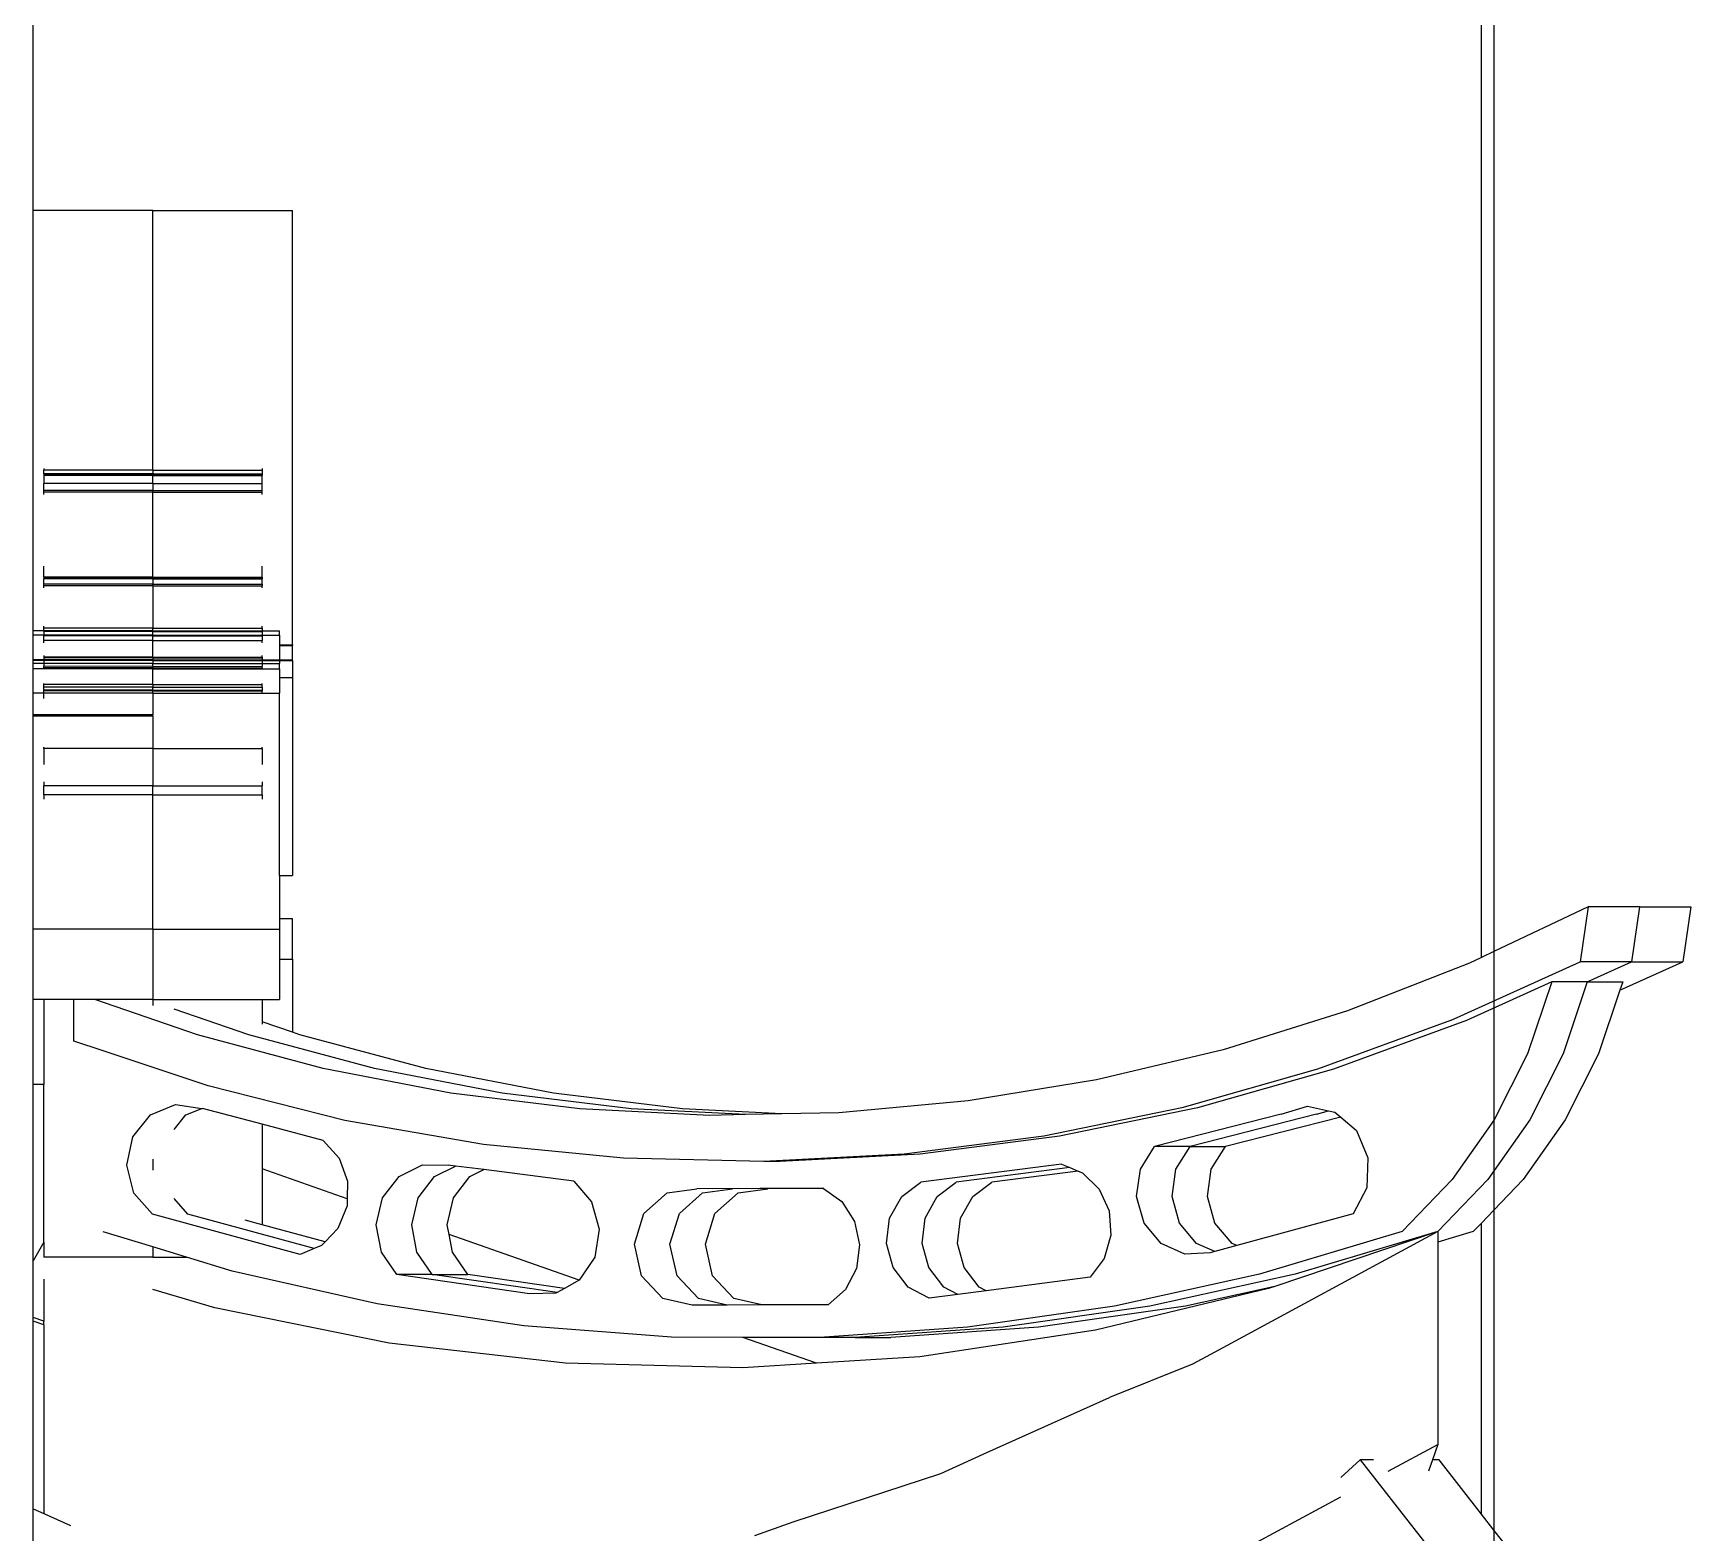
# Model space of a CAD drawing. Extents: x -24961 to 905641, y -154323 to 635957.
# Drawn here: x 437873.6 to 438304.8, y -143275.2 to -142884.9 of the extents above; entities that cross this region are included whole.
import ezdxf

# ---------------------------------------------------------------- set-up
doc = ezdxf.new("R2010")
doc.units = 0
doc.header["$LTSCALE"] = 1000
doc.header["$MEASUREMENT"] = 0
doc.layers.add('WALL', color=9, linetype='Continuous')

msp = doc.modelspace()

# ---------------------------------------------------------------- linework, layer by layer
for p, q in [((438250.35, -143125.45), (438250.34, -137425.75)), ((438253.61, -137425.75), (438253.61, -143123.91)), ((437873.61, -142931.06), (437873.61, -140057.9)), ((437904.76, -142931.06), (437873.61, -142931.06)), ((437873.61, -143040.45), (437873.61, -142931.06)), ((437904.76, -142931.06), (437941.11, -142931.06)), ((437904.76, -142998.65), (437904.76, -142931.06)), ((437941.11, -143044.11), (437941.11, -142931.06)), ((437876.36, -142998.23), (437876.36, -142998.65)), ((437904.76, -142998.65), (437876.36, -142998.65)), ((437876.36, -142999.57), (437876.36, -142998.65)), ((437904.76, -142999.57), (437876.36, -142999.57)), ((437876.36, -142999.57), (437876.36, -142999.8)), ((437876.36, -142999.8), (437876.36, -143000.07)), ((437904.76, -142999.8), (437876.36, -142999.8)), ((437904.76, -143000.07), (437876.36, -143000.07)), ((437876.36, -143000.07), (437876.36, -143002.13)), ((437904.76, -142998.65), (437933.15, -142998.65)), ((437904.76, -142998.65), (437904.76, -142999.57)), ((437904.76, -142999.57), (437933.15, -142999.57)), ((437904.76, -142999.57), (437904.76, -142999.8)), ((437904.76, -142999.8), (437933.15, -142999.8)), ((437904.76, -142999.8), (437904.76, -143000.07)), ((437904.76, -143000.07), (437933.15, -143000.07)), ((437904.76, -143002.13), (437904.76, -143000.07)), ((437933.15, -142998.23), (437933.15, -142998.65)), ((437933.15, -142998.65), (437933.15, -142999.57)), ((437933.15, -142999.57), (437933.15, -142999.8)), ((437933.15, -142999.8), (437933.15, -143000.07)), ((437933.15, -143002.13), (437933.15, -143000.07)), ((437904.76, -143002.13), (437876.36, -143002.13)), ((437876.36, -143003.98), (437876.36, -143002.13)), ((437904.76, -143003.98), (437876.36, -143003.98)), ((437876.36, -143004.34), (437876.36, -143003.98)), ((437876.36, -143005), (437876.36, -143004.34)), ((437904.76, -143004.34), (437876.36, -143004.34)), ((437904.76, -143002.13), (437933.15, -143002.13)), ((437904.76, -143002.13), (437904.76, -143003.98)), ((437904.76, -143003.98), (437933.15, -143003.98)), ((437904.76, -143004.34), (437904.76, -143003.98)), ((437904.76, -143004.34), (437933.15, -143004.34)), ((437904.76, -143026.51), (437904.76, -143004.34)), ((437933.15, -143003.98), (437933.15, -143002.13)), ((437933.15, -143004.34), (437933.15, -143003.98)), ((437933.15, -143005), (437933.15, -143004.34)), ((437876.36, -143026.51), (437876.36, -143023.66)), ((437933.15, -143026.51), (437933.15, -143023.66)), ((437876.36, -143026.51), (437876.36, -143026.59)), ((437904.76, -143026.51), (437876.36, -143026.51)), ((437904.76, -143026.59), (437876.36, -143026.59)), ((437876.36, -143026.59), (437876.36, -143026.95)), ((437876.36, -143028.35), (437876.36, -143026.95)), ((437904.76, -143026.95), (437876.36, -143026.95)), ((437904.76, -143028.35), (437876.36, -143028.35)), ((437876.36, -143028.73), (437876.36, -143028.35)), ((437904.76, -143028.73), (437876.36, -143028.73)), ((437876.36, -143029.23), (437876.36, -143028.73)), ((437904.76, -143026.51), (437904.76, -143026.59)), ((437904.76, -143026.51), (437933.15, -143026.51)), ((437904.76, -143026.59), (437933.15, -143026.59)), ((437904.76, -143026.59), (437904.76, -143026.95)), ((437904.76, -143026.95), (437933.15, -143026.95)), ((437904.76, -143026.95), (437904.76, -143028.35)), ((437904.76, -143028.35), (437933.15, -143028.35)), ((437904.76, -143028.73), (437904.76, -143028.35)), ((437904.76, -143028.73), (437933.15, -143028.73)), ((437904.76, -143028.73), (437904.76, -143039.77)), ((437933.15, -143026.51), (437933.15, -143026.59)), ((437933.15, -143026.59), (437933.15, -143026.95)), ((437933.15, -143028.35), (437933.15, -143026.95)), ((437933.15, -143028.35), (437933.15, -143028.73)), ((437933.15, -143029.23), (437933.15, -143028.73)), ((437876.36, -143040.45), (437873.61, -143040.45)), ((437873.61, -143041.61), (437873.61, -143040.45)), ((437876.36, -143041.61), (437873.61, -143041.61)), ((437873.61, -143048.05), (437873.61, -143041.61)), ((437876.36, -143039.77), (437876.36, -143039.24)), ((437904.76, -143039.77), (437876.36, -143039.77)), ((437876.36, -143040.45), (437876.36, -143039.77)), ((437904.76, -143040.45), (437876.36, -143040.45)), ((437876.36, -143040.45), (437876.36, -143040.67)), ((437904.76, -143040.67), (437876.36, -143040.67)), ((437876.36, -143040.67), (437876.36, -143041.61)), ((437904.76, -143041.61), (437876.36, -143041.61)), ((437876.36, -143041.61), (437876.36, -143041.67)), ((437876.36, -143041.67), (437876.36, -143041.77)), ((437904.76, -143041.77), (437876.36, -143041.77)), ((437876.36, -143042.97), (437876.36, -143041.77)), ((437876.36, -143043.56), (437876.36, -143042.97)), ((437904.76, -143042.97), (437876.36, -143042.97)), ((437904.76, -143039.77), (437933.15, -143039.77)), ((437904.76, -143040.45), (437904.76, -143039.77)), ((437904.76, -143040.45), (437933.15, -143040.45)), ((437904.76, -143040.67), (437904.76, -143040.45)), ((437904.76, -143040.67), (437933.15, -143040.67)), ((437904.76, -143041.61), (437904.76, -143040.67)), ((437904.76, -143041.61), (437933.15, -143041.61)), ((437904.76, -143041.61), (437904.76, -143041.67)), ((437904.76, -143041.67), (437904.76, -143041.77)), ((437904.76, -143041.77), (437933.15, -143041.77)), ((437904.76, -143042.97), (437904.76, -143041.77)), ((437904.76, -143042.97), (437933.15, -143042.97)), ((437904.76, -143047.28), (437904.76, -143042.97)), ((437933.15, -143039.77), (437933.15, -143039.24)), ((437933.15, -143039.77), (437933.15, -143040.45)), ((437933.15, -143040.45), (437937.7, -143040.45)), ((437933.15, -143040.45), (437933.15, -143040.67)), ((437933.15, -143040.67), (437933.15, -143041.61)), ((437933.15, -143041.61), (437937.7, -143041.61)), ((437933.15, -143041.67), (437933.15, -143041.61)), ((437933.15, -143041.77), (437933.15, -143041.67)), ((437933.15, -143041.77), (437933.15, -143042.97)), ((437933.15, -143043.56), (437933.15, -143042.97)), ((437937.7, -143041.61), (437937.7, -143040.45)), ((437937.7, -143041.61), (437937.7, -143044.11)), ((437876.36, -143046.89), (437876.36, -143047.28)), ((437904.76, -143047.28), (437876.36, -143047.28)), ((437876.36, -143047.28), (437876.36, -143047.48)), ((437904.76, -143047.48), (437876.36, -143047.48)), ((437876.36, -143047.48), (437876.36, -143048.05)), ((437904.76, -143047.28), (437933.15, -143047.28)), ((437904.76, -143047.28), (437904.76, -143047.48)), ((437904.76, -143047.48), (437933.15, -143047.48)), ((437904.76, -143047.48), (437904.76, -143048.05)), ((437933.15, -143047.28), (437933.15, -143046.89)), ((437933.15, -143047.28), (437933.15, -143047.48)), ((437933.15, -143047.48), (437933.15, -143048.05)), ((437937.7, -143044.11), (437941.11, -143044.11)), ((437937.7, -143044.11), (437937.7, -143044.3)), ((437937.7, -143044.3), (437941.11, -143044.3)), ((437937.7, -143044.3), (437937.7, -143048.05)), ((437941.11, -143044.11), (437941.11, -143044.3)), ((437941.11, -143048.05), (437941.11, -143044.3)), ((437876.36, -143048.05), (437873.61, -143048.05)), ((437873.61, -143048.14), (437873.61, -143048.05)), ((437876.36, -143048.14), (437873.61, -143048.14)), ((437873.61, -143048.92), (437873.61, -143048.14)), ((437876.36, -143048.92), (437873.61, -143048.92)), ((437873.61, -143050.37), (437873.61, -143048.92)), ((437876.36, -143050.37), (437873.61, -143050.37)), ((437873.61, -143056.68), (437873.61, -143050.37)), ((437904.76, -143048.05), (437876.36, -143048.05)), ((437876.36, -143048.05), (437876.36, -143048.08)), ((437904.76, -143048.08), (437876.36, -143048.08)), ((437876.36, -143048.14), (437876.36, -143048.08)), ((437904.76, -143048.14), (437876.36, -143048.14)), ((437876.36, -143048.14), (437876.36, -143048.92)), ((437904.76, -143048.92), (437876.36, -143048.92)), ((437876.36, -143048.92), (437876.36, -143049.68)), ((437904.76, -143049.7), (437876.36, -143049.68)), ((437876.36, -143050.08), (437876.36, -143049.68)), ((437904.76, -143050.08), (437876.36, -143050.08)), ((437876.36, -143050.08), (437876.36, -143050.37)), ((437904.76, -143050.37), (437876.36, -143050.37)), ((437876.36, -143050.37), (437876.36, -143050.44)), ((437904.76, -143048.05), (437933.15, -143048.05)), ((437904.76, -143048.08), (437904.76, -143048.05)), ((437904.76, -143048.08), (437933.15, -143048.08)), ((437904.76, -143048.14), (437904.76, -143048.08)), ((437904.76, -143048.14), (437933.15, -143048.14)), ((437904.76, -143048.14), (437904.76, -143048.92)), ((437904.76, -143048.92), (437933.15, -143048.92)), ((437904.76, -143049.7), (437904.76, -143048.92)), ((437904.76, -143049.7), (437933.15, -143049.68)), ((437904.76, -143049.7), (437904.76, -143050.08)), ((437904.76, -143050.08), (437933.15, -143050.08)), ((437904.76, -143050.08), (437904.76, -143050.37)), ((437904.76, -143050.37), (437933.15, -143050.37)), ((437904.76, -143054.39), (437904.76, -143050.37)), ((437933.15, -143048.08), (437933.15, -143048.05)), ((437933.15, -143048.05), (437937.7, -143048.05)), ((437933.15, -143048.08), (437933.15, -143048.14)), ((437933.15, -143048.14), (437937.7, -143048.14)), ((437933.15, -143048.14), (437933.15, -143048.92)), ((437933.15, -143048.92), (437937.7, -143048.92)), ((437933.15, -143048.92), (437933.15, -143049.68)), ((437933.15, -143050.08), (437933.15, -143049.68)), ((437933.15, -143050.08), (437933.15, -143050.37)), ((437933.15, -143050.37), (437937.7, -143050.37)), ((437933.15, -143050.37), (437933.15, -143050.44)), ((437937.7, -143048.05), (437941.11, -143048.05)), ((437937.7, -143048.05), (437937.7, -143048.14)), ((437937.7, -143048.14), (437937.7, -143048.92)), ((437937.7, -143048.14), (437941.11, -143048.14)), ((437937.7, -143050.37), (437937.7, -143048.92)), ((437937.7, -143050.37), (437937.7, -143052.57)), ((437941.11, -143048.14), (437941.11, -143048.05)), ((437941.11, -143048.14), (437941.11, -143052.57)), ((437876.36, -143054.39), (437876.36, -143054.18)), ((437904.76, -143054.39), (437876.36, -143054.39)), ((437876.36, -143055.14), (437876.36, -143054.39)), ((437904.76, -143055.14), (437876.36, -143055.14)), ((437876.36, -143055.89), (437876.36, -143055.14)), ((437904.76, -143055.89), (437876.36, -143055.89)), ((437876.36, -143056.09), (437876.36, -143055.89)), ((437904.76, -143056.09), (437876.36, -143056.09)), ((437876.36, -143056.68), (437876.36, -143056.09)), ((437904.76, -143054.39), (437933.15, -143054.39)), ((437904.76, -143054.39), (437904.76, -143055.14)), ((437904.76, -143055.14), (437933.15, -143055.14)), ((437904.76, -143055.89), (437904.76, -143055.14)), ((437904.76, -143055.89), (437933.15, -143055.89)), ((437904.76, -143056.09), (437904.76, -143055.89)), ((437904.76, -143056.09), (437933.15, -143056.09)), ((437904.76, -143056.68), (437904.76, -143056.09)), ((437933.15, -143054.39), (437933.15, -143054.18)), ((437933.15, -143055.14), (437933.15, -143054.39)), ((437933.15, -143055.14), (437933.15, -143055.89)), ((437933.15, -143055.89), (437933.15, -143056.09)), ((437933.15, -143056.68), (437933.15, -143056.09)), ((437937.7, -143052.57), (437941.11, -143052.57)), ((437937.7, -143052.57), (437937.7, -143056.68)), ((437941.11, -143052.57), (437941.1, -143104.11)), ((437876.36, -143056.68), (437873.61, -143056.68)), ((437873.61, -143062.36), (437873.61, -143056.68)), ((437904.76, -143056.68), (437876.36, -143056.68)), ((437876.36, -143058.11), (437876.36, -143056.68)), ((437904.76, -143056.68), (437933.15, -143056.68)), ((437904.76, -143056.68), (437904.76, -143062.36)), ((437933.15, -143056.68), (437937.7, -143056.68)), ((437937.7, -143104.11), (437937.7, -143056.68)), ((437876.36, -143062.36), (437873.61, -143062.36)), ((437873.61, -143062.65), (437873.61, -143062.36)), ((437904.76, -143062.65), (437873.61, -143062.65)), ((437873.61, -143118.08), (437873.61, -143062.65)), ((437876.36, -143062.36), (437876.36, -143062.19)), ((437904.76, -143062.36), (437876.36, -143062.36)), ((437904.76, -143062.65), (437904.76, -143062.36)), ((437904.76, -143062.65), (437904.76, -143071.09)), ((437876.36, -143071.09), (437876.36, -143070.76)), ((437904.76, -143071.09), (437876.36, -143071.09)), ((437876.36, -143071.09), (437876.36, -143075.21)), ((437904.76, -143071.09), (437933.15, -143071.09)), ((437904.76, -143071.09), (437904.76, -143080.75)), ((437933.15, -143071.09), (437933.15, -143070.76)), ((437933.15, -143071.09), (437933.15, -143075.21)), ((437876.36, -143079.73), (437876.36, -143080.75)), ((437904.76, -143080.75), (437876.36, -143080.75)), ((437876.36, -143083.09), (437876.36, -143080.75)), ((437904.76, -143080.75), (437933.15, -143080.75)), ((437904.76, -143083.09), (437904.76, -143080.75)), ((437933.15, -143079.73), (437933.15, -143080.75)), ((437933.15, -143083.09), (437933.15, -143080.75)), ((437876.36, -143083.09), (437876.36, -143084.3)), ((437904.76, -143083.09), (437876.36, -143083.09)), ((437904.76, -143083.09), (437933.15, -143083.09)), ((437904.76, -143118.08), (437904.76, -143083.09)), ((437933.15, -143083.09), (437933.15, -143084.3)), ((437937.7, -143104.11), (437941.1, -143104.11)), ((437937.7, -143104.11), (437937.7, -143115.27)), ((437937.7, -143115.27), (437941.11, -143115.27)), ((437937.7, -143115.27), (437937.7, -143118.08)), ((437941.11, -143125.91), (437941.11, -143115.27)), ((438278.17, -143112.28), (438253.61, -143123.91)), ((438278.17, -143112.28), (438276.06, -143126.6)), ((438291.51, -143112.28), (438278.17, -143112.28)), ((438291.51, -143112.28), (438289.39, -143126.6)), ((438291.51, -143112.28), (438304.84, -143112.28)), ((438304.84, -143112.28), (438302.73, -143126.6)), ((437904.76, -143118.08), (437873.61, -143118.08)), ((437873.61, -143136.37), (437873.61, -143118.08)), ((437904.76, -143118.08), (437904.76, -143136.37)), ((437904.76, -143118.08), (437937.7, -143118.08)), ((437937.7, -143118.08), (437937.7, -143125.91)), ((438253.61, -143123.91), (438250.35, -143125.45)), ((437937.7, -143125.91), (437941.11, -143125.91)), ((437937.7, -143125.91), (437937.7, -143136.37)), ((437941.11, -143125.91), (437941.11, -143144.91)), ((438247.28, -143126.91), (438215.56, -143139.32)), ((438242.35, -143141.85), (438276.06, -143126.6)), ((438250.35, -143125.45), (438247.28, -143126.91)), ((438289.39, -143126.6), (438276.06, -143126.6)), ((438277.89, -143131.8), (438289.39, -143126.6)), ((438286.39, -143133.99), (438302.73, -143126.6)), ((438289.39, -143126.6), (438302.73, -143126.6)), ((438268.66, -143131.8), (438246.45, -143141.85)), ((438268.66, -143131.8), (438262.36, -143150.55)), ((438277.89, -143131.8), (438268.66, -143131.8)), ((438277.89, -143131.8), (438271.59, -143150.55)), ((438277.89, -143131.8), (438287.12, -143131.8)), ((438287.12, -143131.8), (438286.39, -143133.99)), ((437876.36, -143136.37), (437873.61, -143136.37)), ((437873.61, -143158.47), (437873.61, -143136.37)), ((437884.21, -143136.37), (437876.36, -143136.37)), ((437876.36, -143136.37), (437876.36, -143158.47)), ((437884.21, -143147.21), (437884.21, -143136.37)), ((437889.64, -143136.37), (437884.21, -143136.37)), ((437916.35, -143145.57), (437889.64, -143136.37)), ((437904.76, -143136.37), (437889.64, -143136.37)), ((437904.76, -143136.37), (437904.76, -143137.93)), ((437904.76, -143136.37), (437933.15, -143136.37)), ((437933.15, -143136.37), (437937.7, -143136.37)), ((437933.15, -143136.37), (437933.15, -143142.17)), ((438286.39, -143133.99), (438280.83, -143150.55)), ((437929.68, -143145.57), (437910.28, -143138.88)), ((437933.15, -143142.17), (437933.15, -143142.83)), ((437941.11, -143144.91), (437933.15, -143142.17)), ((438215.56, -143139.32), (438183.16, -143149.45)), ((438242.35, -143141.85), (438207.75, -143154.53)), ((438246.45, -143141.85), (438211.85, -143154.53)), ((437949.09, -143154.34), (437916.35, -143145.57)), ((437962.42, -143154.34), (437929.68, -143145.57)), ((437943.02, -143145.57), (437941.11, -143144.91)), ((437975.76, -143154.34), (437943.02, -143145.57)), ((437891.82, -143149.75), (437884.21, -143147.21)), ((437919.13, -143158.85), (437891.82, -143149.75)), ((438183.16, -143149.45), (438150.21, -143157.27)), ((438262.36, -143150.55), (438253.71, -143167.68)), ((438271.59, -143150.55), (438262.94, -143167.68)), ((438280.83, -143150.55), (438272.17, -143167.68)), ((437982.29, -143160.78), (437949.09, -143154.34)), ((437995.63, -143160.78), (437962.42, -143154.34)), ((438008.96, -143160.78), (437975.76, -143154.34)), ((438207.75, -143154.53), (438172.41, -143164.58)), ((438211.85, -143154.53), (438176.51, -143164.58)), ((437876.36, -143158.47), (437873.61, -143158.47)), ((437873.61, -143204.41), (437873.61, -143158.47)), ((437876.36, -143199.51), (437876.36, -143158.47)), ((437954.71, -143167.84), (437919.13, -143158.85)), ((438150.21, -143157.27), (438116.86, -143162.74)), ((437904.13, -143166.41), (437910.68, -143163.74)), ((437910.68, -143163.74), (437917.53, -143164.71)), ((438015.82, -143164.85), (437982.29, -143160.78)), ((438029.15, -143164.85), (437995.63, -143160.78)), ((438042.49, -143164.85), (438008.96, -143160.78)), ((438116.86, -143162.74), (438083.24, -143165.83)), ((437899.52, -143172.12), (437904.13, -143166.41)), ((437910.28, -143170.23), (437913.36, -143166.41)), ((437913.36, -143166.41), (437917.53, -143164.71)), ((437917.53, -143164.71), (437917.63, -143164.72)), ((437933.15, -143168.85), (437917.63, -143164.72)), ((437990.79, -143174.13), (437954.71, -143167.84)), ((438049.52, -143166.53), (438015.82, -143164.85)), ((438058.92, -143166.34), (438029.15, -143164.85)), ((438068.33, -143166.14), (438042.49, -143164.85)), ((438058.92, -143166.34), (438049.52, -143166.53)), ((438068.33, -143166.14), (438058.92, -143166.34)), ((438083.24, -143165.83), (438068.33, -143166.14)), ((438172.41, -143164.58), (438136.51, -143171.95)), ((438176.51, -143164.58), (438140.61, -143171.95)), ((438198.23, -143166.26), (438165.33, -143174.59)), ((438207.47, -143166.26), (438174.56, -143174.59)), ((438213.77, -143167), (438183.79, -143174.59)), ((438198.23, -143166.26), (438205.16, -143164.15)), ((438205.16, -143164.15), (438210.56, -143165.32)), ((438207.47, -143166.26), (438210.56, -143165.32)), ((438210.56, -143165.32), (438212.22, -143165.68)), ((438212.22, -143165.68), (438213.77, -143167)), ((438213.77, -143167), (438217.87, -143170.51)), ((438253.71, -143167.68), (438242.77, -143183.21)), ((438262.94, -143167.68), (438252, -143183.21)), ((438272.17, -143167.68), (438261.23, -143183.21)), ((437897.97, -143179.5), (437899.52, -143172.12)), ((437933.15, -143168.85), (437933.15, -143180.47)), ((437949.08, -143173.09), (437933.15, -143168.85)), ((438136.51, -143171.95), (438100.22, -143176.61)), ((438140.61, -143171.95), (438104.32, -143176.61)), ((438217.87, -143170.51), (438220.85, -143177.59)), ((437949.08, -143173.09), (437953.22, -143177.7)), ((438027.18, -143177.7), (437990.79, -143174.13)), ((438100.22, -143176.61), (438063.72, -143178.53)), ((438104.32, -143176.61), (438067.82, -143178.53)), ((438161.64, -143180.56), (438165.33, -143174.59)), ((438174.56, -143174.59), (438165.33, -143174.59)), ((438170.87, -143180.56), (438174.56, -143174.59)), ((438174.56, -143174.59), (438183.79, -143174.59)), ((438180.1, -143180.56), (438183.79, -143174.59)), ((437899.82, -143186.8), (437897.97, -143179.5)), ((437904.76, -143177.97), (437904.76, -143180.77)), ((437955.32, -143188.24), (437933.15, -143180.47)), ((437933.15, -143180.47), (437933.15, -143195.01)), ((437953.22, -143177.7), (437955.4, -143183.67)), ((437968.79, -143182.45), (437974.86, -143179.41)), ((437974.86, -143179.41), (437981.55, -143179.48)), ((437978.02, -143182.45), (437983.46, -143179.72)), ((437983.46, -143179.72), (437981.55, -143179.48)), ((437990.81, -143180.66), (437983.46, -143179.72)), ((437987.25, -143182.45), (437990.81, -143180.66)), ((438014.22, -143183.66), (437990.81, -143180.66)), ((438063.72, -143178.53), (438027.18, -143177.7)), ((438067.82, -143178.53), (438063.72, -143178.53)), ((438141.12, -143179.22), (438104.52, -143183.88)), ((438143.31, -143180.11), (438113.76, -143183.88)), ((438145.5, -143181.01), (438122.99, -143183.88)), ((438141.12, -143179.22), (438143.31, -143180.11)), ((438143.31, -143180.11), (438145.5, -143181.01)), ((438145.5, -143181.01), (438146.59, -143181.46)), ((438160.66, -143187.67), (438161.64, -143180.56)), ((438169.89, -143187.67), (438170.87, -143180.56)), ((438179.13, -143187.67), (438180.1, -143180.56)), ((438220.85, -143177.59), (438220.52, -143185.36)), ((437955.4, -143183.67), (437955.32, -143188.24)), ((437964.52, -143188.02), (437968.79, -143182.45)), ((437973.75, -143188.02), (437978.02, -143182.45)), ((437982.98, -143188.02), (437987.25, -143182.45)), ((438014.22, -143183.66), (438018.9, -143189.07)), ((438079.13, -143185.49), (438046.27, -143185.64)), ((438079.19, -143185.53), (438055.5, -143185.64)), ((438079.13, -143185.49), (438079.19, -143185.53)), ((438079.19, -143185.53), (438079.24, -143185.58)), ((438099.55, -143187.68), (438104.52, -143183.88)), ((438108.79, -143187.68), (438113.76, -143183.88)), ((438118.02, -143187.68), (438122.99, -143183.88)), ((438146.59, -143181.46), (438150.91, -143185.72)), ((438220.52, -143185.36), (438216.96, -143192.11)), ((438242.77, -143183.21), (438229.78, -143196.79)), ((438252, -143183.21), (438239.01, -143196.79)), ((438261.23, -143183.21), (438253.61, -143191.18)), ((437904.66, -143192.28), (437899.82, -143186.8)), ((437913.89, -143192.28), (437910.28, -143188.19)), ((437955.32, -143188.24), (437955.29, -143190.08)), ((437962.88, -143195.03), (437964.52, -143188.02)), ((437972.11, -143195.03), (437973.75, -143188.02)), ((437981.35, -143195.03), (437982.98, -143188.02)), ((438018.9, -143189.07), (438020.87, -143196.16)), ((438032.51, -143192.08), (438038.53, -143186.73)), ((438038.53, -143186.73), (438046.27, -143185.64)), ((438041.74, -143192.08), (438047.76, -143186.73)), ((438047.76, -143186.73), (438055.5, -143185.64)), ((438050.98, -143192.08), (438057, -143186.73)), ((438057, -143186.73), (438064.73, -143185.64)), ((438079.24, -143185.58), (438064.73, -143185.64)), ((438079.24, -143185.58), (438083.96, -143188.97)), ((438083.96, -143188.97), (438087.27, -143194.11)), ((438096.41, -143193.32), (438099.55, -143187.68)), ((438105.65, -143193.32), (438108.79, -143187.68)), ((438114.88, -143193.32), (438118.02, -143187.68)), ((438150.91, -143185.72), (438153.48, -143191.4)), ((438162.59, -143194.54), (438160.66, -143187.67)), ((438171.82, -143194.54), (438169.89, -143187.67)), ((438181.05, -143194.54), (438179.13, -143187.67)), ((437943.1, -143202.73), (437904.66, -143192.28)), ((437946.72, -143201.21), (437913.89, -143192.28)), ((437933.15, -143195.01), (437928.74, -143193.81)), ((437955.29, -143190.08), (437952.91, -143195.96)), ((438030.04, -143200.06), (438032.51, -143192.08)), ((438039.27, -143200.06), (438041.74, -143192.08)), ((438048.5, -143200.06), (438050.98, -143192.08)), ((438087.27, -143194.11), (438088.61, -143200.2)), ((438095.63, -143199.84), (438096.41, -143193.32)), ((438104.86, -143199.84), (438105.65, -143193.32)), ((438114.1, -143199.84), (438114.88, -143193.32)), ((438153.48, -143191.4), (438153.94, -143197.7)), ((438216.96, -143192.11), (438186.72, -143200.41)), ((438253.61, -143191.18), (438250.35, -143194.59)), ((438253.61, -143191.18), (438253.61, -143274.45)), ((437904.76, -143200.77), (437891.82, -143196.84)), ((437949.54, -143199.46), (437933.15, -143195.01)), ((437952.91, -143195.96), (437949.54, -143199.46)), ((437964.2, -143202.12), (437962.88, -143195.03)), ((437973.43, -143202.12), (437972.11, -143195.03)), ((437981.81, -143197.52), (437981.35, -143195.03)), ((438015.69, -143209.39), (437981.81, -143197.52)), ((437982.66, -143202.12), (437981.81, -143197.52)), ((438020.87, -143196.16), (438019.71, -143203.45)), ((438153.94, -143197.7), (438152.21, -143203.74)), ((438167.05, -143199.87), (438162.59, -143194.54)), ((438176.28, -143199.87), (438171.82, -143194.54)), ((438239.01, -143196.79), (438180.97, -143228.12)), ((438185.51, -143199.87), (438181.05, -143194.54)), ((438229.78, -143196.79), (438192.64, -143207.84)), ((438239.01, -143196.79), (438196.62, -143211.02)), ((438239.01, -143196.79), (438201.87, -143207.84)), ((438248.25, -143196.79), (438239.01, -143199.53)), ((438239.01, -143196.79), (438239.01, -143199.53)), ((438250.35, -143194.59), (438248.25, -143196.79)), ((438250.35, -143270.27), (438250.35, -143194.59)), ((437876.36, -143199.51), (437873.61, -143204.41)), ((437876.36, -143199.51), (437876.36, -143203.41)), ((437904.76, -143200.77), (437904.76, -143203.41)), ((437913.46, -143203.41), (437904.76, -143200.77)), ((437946.72, -143201.21), (437943.1, -143202.73)), ((437948.63, -143200.4), (437946.72, -143201.21)), ((437949.54, -143199.46), (437948.63, -143200.4)), ((437968.21, -143207.91), (437964.2, -143202.12)), ((437977.44, -143207.91), (437973.43, -143202.12)), ((437986.68, -143207.91), (437982.66, -143202.12)), ((438031.86, -143208.25), (438030.04, -143200.06)), ((438041.1, -143208.25), (438039.27, -143200.06)), ((438050.33, -143208.25), (438048.5, -143200.06)), ((438088.61, -143200.2), (438087.81, -143206.4)), ((438097.34, -143206.15), (438095.63, -143199.84)), ((438106.57, -143206.15), (438104.86, -143199.84)), ((438115.8, -143206.15), (438114.1, -143199.84)), ((438173.19, -143202.63), (438167.05, -143199.87)), ((438179.83, -143202.3), (438173.19, -143202.63)), ((438180.98, -143201.99), (438176.28, -143199.87)), ((438180.98, -143201.99), (438179.83, -143202.3)), ((438186.72, -143200.41), (438180.98, -143201.99)), ((438186.72, -143200.41), (438185.51, -143199.87)), ((438239.01, -143199.53), (438239.01, -143252.16)), ((437873.61, -143219.12), (437873.61, -143204.41)), ((437904.76, -143203.41), (437876.36, -143203.41)), ((437904.76, -143203.41), (437913.46, -143203.41)), ((437925.4, -143207.04), (437913.46, -143203.41)), ((437963.12, -143215.57), (437925.4, -143207.04)), ((438019.71, -143203.45), (438015.69, -143209.39)), ((438087.81, -143206.4), (438084.95, -143211.85)), ((438101.25, -143211.2), (438097.34, -143206.15)), ((438110.48, -143211.2), (438106.57, -143206.15)), ((438119.71, -143211.2), (438115.8, -143206.15)), ((438152.21, -143203.74), (438148.55, -143208.67)), ((437876.36, -143209.17), (437876.36, -143220.09)), ((438002.73, -143212.95), (437968.21, -143207.91)), ((437977.44, -143207.91), (437968.21, -143207.91)), ((438009.9, -143212.65), (437977.44, -143207.91)), ((437977.44, -143207.91), (437986.68, -143207.91)), ((438011.81, -143211.58), (437986.68, -143207.91)), ((438015.66, -143209.42), (438011.81, -143211.58)), ((438015.69, -143209.39), (438015.66, -143209.42)), ((438037.43, -143214.14), (438031.86, -143208.25)), ((438046.66, -143214.14), (438041.1, -143208.25)), ((438055.89, -143214.14), (438050.33, -143208.25)), ((438106.7, -143214.12), (438101.25, -143211.2)), ((438114.13, -143213.16), (438110.48, -143211.2)), ((438121.56, -143212.19), (438119.71, -143211.2)), ((438148.55, -143208.67), (438121.56, -143212.19)), ((438192.64, -143207.84), (438154.88, -143216.14)), ((438201.87, -143207.84), (438164.11, -143216.14)), ((438196.62, -143211.02), (438173.34, -143216.14)), ((438196.62, -143211.02), (438194.96, -143211.58)), ((437920.85, -143216.58), (437904.71, -143211.81)), ((438001.28, -143221.31), (437963.12, -143215.57)), ((438009.58, -143212.83), (438002.73, -143212.95)), ((438009.9, -143212.65), (438009.58, -143212.83)), ((438011.81, -143211.58), (438009.9, -143212.65)), ((438045.05, -143215.95), (438037.43, -143214.14)), ((438054.12, -143215.91), (438046.66, -143214.14)), ((438063.18, -143215.87), (438055.89, -143214.14)), ((438084.95, -143211.85), (438080.46, -143215.8)), ((438114.13, -143213.16), (438106.7, -143214.12)), ((438121.56, -143212.19), (438114.13, -143213.16)), ((438194.96, -143211.58), (438149.94, -143222.45)), ((437876.36, -143220.09), (437873.61, -143219.12)), ((437873.61, -143220.04), (437873.61, -143219.12)), ((437876.36, -143221.05), (437873.61, -143220.04)), ((437873.61, -143268.91), (437873.61, -143220.04)), ((437966.19, -143225.81), (437920.85, -143216.58)), ((438054.12, -143215.91), (438045.05, -143215.95)), ((438063.18, -143215.87), (438054.12, -143215.91)), ((438080.46, -143215.8), (438063.18, -143215.87)), ((438154.88, -143216.14), (438116.69, -143221.66)), ((438164.11, -143216.14), (438125.92, -143221.66)), ((438173.34, -143216.14), (438135.15, -143221.66)), ((437876.36, -143221.05), (437876.36, -143220.09)), ((437876.36, -143221.05), (437876.36, -143270.14)), ((438039.71, -143224.25), (438001.28, -143221.31)), ((438058.25, -143224.3), (438039.71, -143224.25)), ((438077.42, -143231.02), (438058.25, -143224.3)), ((438078.24, -143224.36), (438058.25, -143224.3)), ((438116.69, -143221.66), (438078.24, -143224.36)), ((438087.47, -143224.36), (438078.24, -143224.36)), ((438125.92, -143221.66), (438087.47, -143224.36)), ((438087.47, -143224.36), (438096.7, -143224.36)), ((438135.15, -143221.66), (438096.7, -143224.36)), ((438149.94, -143222.45), (438104.25, -143229.35)), ((438012.07, -143231.03), (437966.19, -143225.81)), ((438180.97, -143228.12), (438175.21, -143231.29)), ((438058.19, -143232.21), (438012.07, -143231.03)), ((438077.42, -143231.02), (438058.19, -143232.21)), ((438104.25, -143229.35), (438077.42, -143231.02)), ((438175.21, -143231.29), (438153.61, -143239.94)), ((438121.71, -143254.23), (438153.61, -143239.94)), ((438109.69, -143259.72), (438121.71, -143254.23)), ((438226.14, -143259.11), (438239.01, -143252.16)), ((438239.01, -143252.16), (438237.63, -143256.19)), ((438218.84, -143256.19), (438213.82, -143260.76)), ((438218.84, -143256.19), (438238.67, -143281.59)), ((438222.29, -143256.19), (438218.84, -143256.19)), ((438237.63, -143256.19), (438236.62, -143259.11)), ((438239.35, -143256.19), (438237.63, -143256.19)), ((438250.35, -143270.27), (438239.35, -143256.19)), ((438071.28, -143272.25), (438109.69, -143259.72)), ((438180.97, -143283.49), (438213.82, -143265.77)), ((437873.61, -143268.91), (437876.36, -143270.14)), ((437873.61, -143278.98), (437873.61, -143268.91)), ((437876.36, -143270.14), (437883.35, -143273.26)), ((438253.61, -143274.45), (438250.35, -143270.27)), ((438061.39, -143275.87), (438071.28, -143272.25)), ((438259.19, -143281.59), (438253.61, -143274.45))]:
    msp.add_line(p, q)
at = {"layer": 'WALL'}
msp.add_line((438253.61, -129507.9), (438253.61, -148107.9), dxfattribs=at)

doc.saveas('drawing.dxf')
